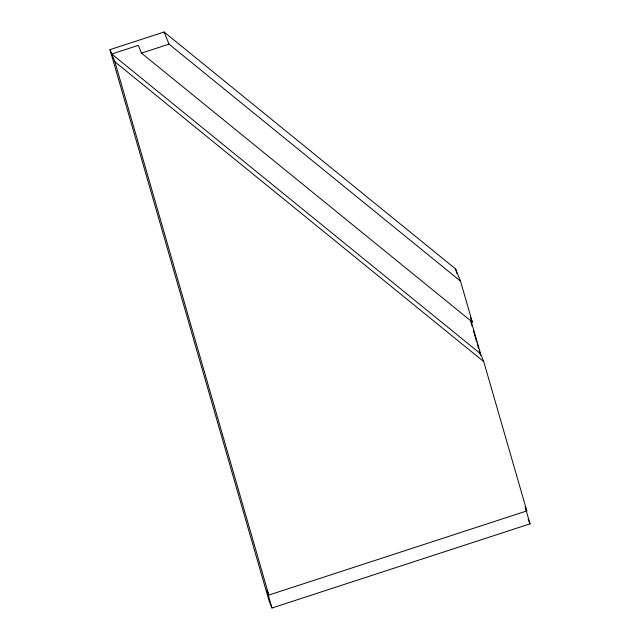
<?xml version="1.0" encoding="UTF-8"?>
<svg xmlns="http://www.w3.org/2000/svg" width="640" height="640" viewBox="0 0 640 640"><rect width="100%" height="100%" fill="white"/><g stroke="black" fill="none" stroke-linecap="round" stroke-linejoin="round"><path stroke-width="0.96" d="M271.992 608L269.048 600.712L109.992 49.648L164.104 32L455.592 268.944L460.496 281.096L472.328 322.088L141.464 53.128L138.32 45.352L111.76 54.016L480.6 353.848L483.736 361.624L526.832 510.92L268.816 595.064L266.856 590.2L271.992 608L530.008 523.856L525.144 507M141.464 53.128L169.008 44.144L460.496 281.096M109.992 49.648L114.896 61.792L483.736 361.624M470.584 317.768L472.328 322.088M525.2 506.872L526.832 510.92M528.168 519.304L530.008 523.856M164.104 32L169.008 44.144M470.816 319.96L480.6 353.848M455.592 268.944L456.976 273.744M470.832 321.736L472.216 326.536M473.32 330.376L476.648 341.888M477.2 343.808L478.584 348.608M479.136 350.528L480.528 355.328M114.896 61.792L268.816 595.064"/></g></svg>
